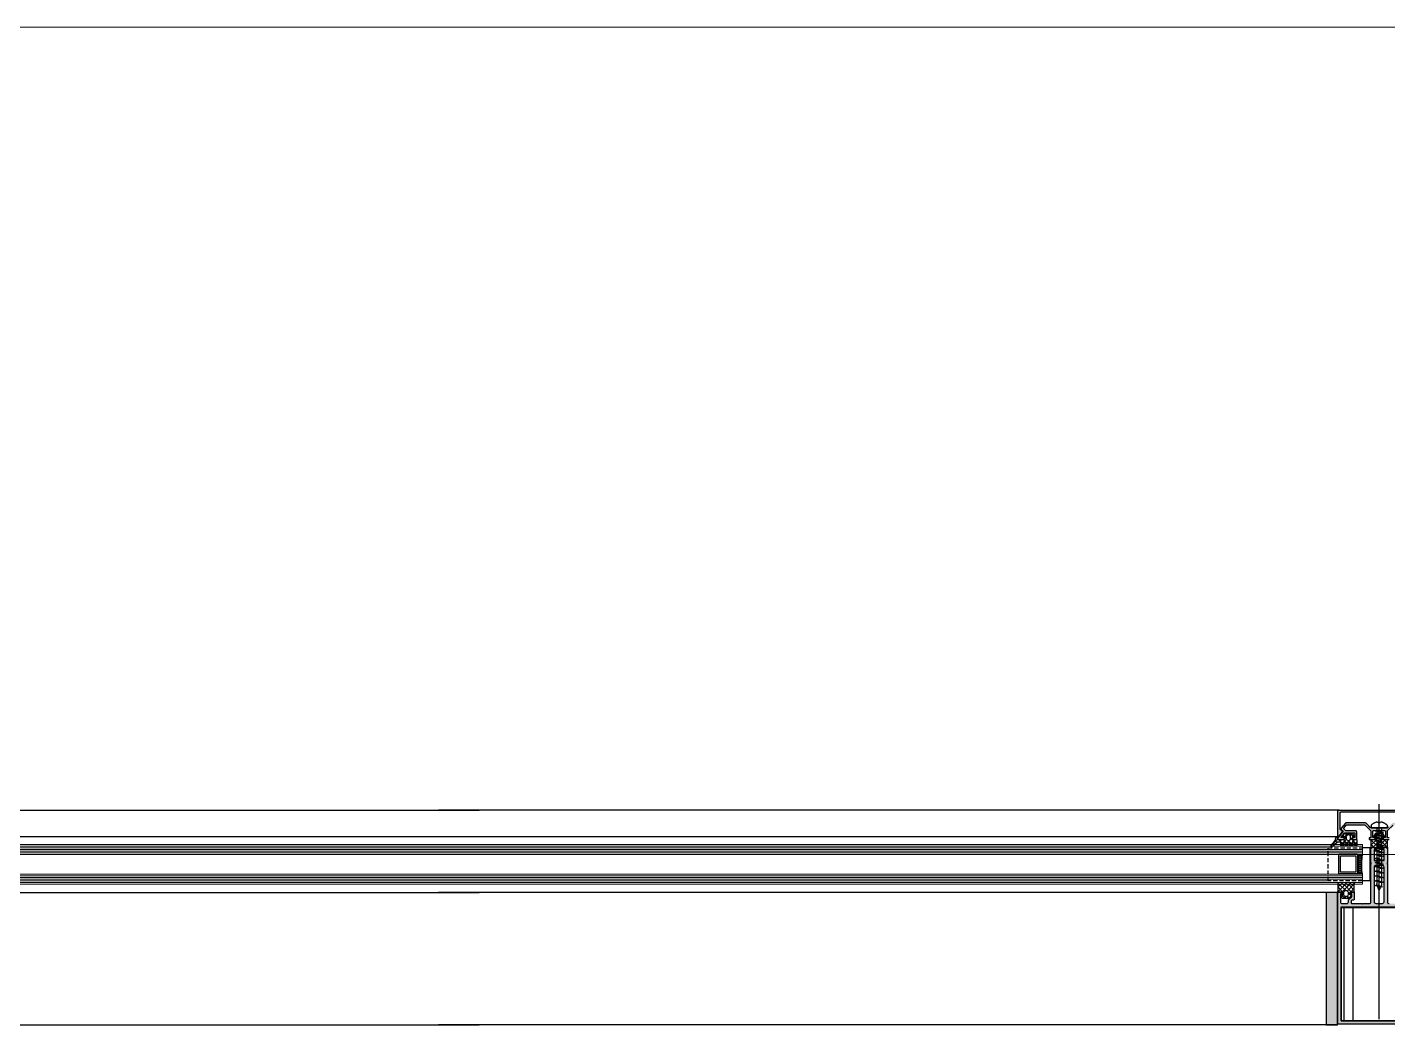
# Model space of a CAD drawing. Header units: millimetres. Extents: x 809 to 8159, y 33 to 4533.
# Drawn here: x 3175.4 to 3257.6, y 3467.1 to 3527.3 of the extents above; entities that cross this region are included whole.
import ezdxf

# ---------------------------------------------------------------- set-up
doc = ezdxf.new("R2010")
doc.units = ezdxf.units.MM
doc.linetypes.add('DASHDOT', pattern=[25.4, 12.7, -6.35, 0, -6.35])
doc.linetypes.add('HIDDEN', pattern=[0.375, 0.25, -0.125])
for name, color, linetype in [('1', 3, 'Continuous'), ('11', 11, 'Continuous'), ('3', 11, 'Continuous'), ('5', 11, 'Continuous'), ('EKSEN', 11, 'Continuous'), ('FITILLER', 240, 'Continuous'), ('GORUNUS-TARAMA', 11, 'Continuous')]:
    doc.layers.add(name, color=color, linetype=linetype)
doc.layers.add('cam', color=5, linetype='Continuous', lineweight=0)
doc.layers.add('TEFRİŞ', color=130, linetype='Continuous', lineweight=0)

# ---------------------------------------------------------------- blocks, each defined once
blk = doc.blocks.new('ajsdfxcvzx')
h = blk.add_hatch(color=256)
edge = h.paths.add_edge_path()
edge.add_arc((35215.346, -5111.428), 0.05, 0, 90)
edge.add_line((35215.346, -5111.378), (35210.706, -5111.378))
edge.add_arc((35210.706, -5111.428), 0.05, 90, 180)
edge.add_line((35210.656, -5111.428), (35210.656, -5112.382))
edge.add_line((35210.656, -5112.382), (35210.788, -5112.493))
edge.add_arc((35210.756, -5112.531), 0.05, -40, 50, ccw=False)
edge.add_line((35210.795, -5112.563), (35210.561, -5112.841))
edge.add_arc((35210.546, -5112.828), 0.02, 180, 320, ccw=False)
edge.add_line((35210.526, -5112.828), (35210.526, -5111.298))
edge.add_arc((35210.576, -5111.298), 0.05, 90, 180, ccw=False)
edge.add_line((35210.576, -5111.248), (35215.476, -5111.248))
edge.add_arc((35215.476, -5111.298), 0.05, 0, 90, ccw=False)
edge.add_line((35215.526, -5111.298), (35215.526, -5112.828))
edge.add_arc((35215.506, -5112.828), 0.02, 220, 360, ccw=False)
edge.add_line((35215.491, -5112.841), (35215.258, -5112.563))
edge.add_arc((35215.296, -5112.531), 0.05, 130, 220, ccw=False)
edge.add_line((35215.264, -5112.493), (35215.396, -5112.382))
edge.add_line((35215.396, -5112.382), (35215.396, -5111.428))
h = blk.add_hatch(color=256)
edge = h.paths.add_edge_path()
edge.add_line((35214.504, -5112.622), (35215.104, -5112.622))
edge.add_line((35215.104, -5112.622), (35215.339, -5112.902))
edge.add_line((35215.339, -5112.902), (35215.134, -5112.902))
edge.add_line((35215.134, -5112.902), (35215.134, -5112.972))
edge.add_arc((35215.184, -5112.972), 0.05, 180, 270)
edge.add_line((35215.184, -5113.022), (35215.521, -5113.022))
edge.add_line((35215.521, -5113.022), (35215.521, -5112.916))
edge.add_line((35215.521, -5112.916), (35215.222, -5112.56))
edge.add_arc((35215.261, -5112.528), 0.05, 130, 220, ccw=False)
edge.add_line((35215.229, -5112.49), (35215.318, -5112.415))
edge.add_arc((35215.286, -5112.377), 0.05, 310, 400)
edge.add_line((35215.324, -5112.344), (35215.068, -5112.04))
edge.add_arc((35215.03, -5112.072), 0.05, 40, 90)
edge.add_line((35215.03, -5112.022), (35213.851, -5112.022))
edge.add_arc((35213.851, -5112.072), 0.05, 90, 135)
edge.add_line((35213.815, -5112.036), (35213.638, -5112.214))
edge.add_line((35213.638, -5112.214), (35213.638, -5112.256))
edge.add_line((35213.638, -5112.256), (35213.596, -5112.256))
edge.add_line((35213.596, -5112.256), (35213.541, -5112.311))
edge.add_arc((35213.505, -5112.276), 0.05, 270, 315, ccw=False)
edge.add_line((35213.505, -5112.326), (35212.547, -5112.326))
edge.add_arc((35212.547, -5112.276), 0.05, 225, 270, ccw=False)
edge.add_line((35212.511, -5112.311), (35212.456, -5112.256))
edge.add_line((35212.456, -5112.256), (35212.414, -5112.256))
edge.add_line((35212.414, -5112.256), (35212.414, -5112.214))
edge.add_line((35212.414, -5112.214), (35212.237, -5112.036))
edge.add_arc((35212.202, -5112.072), 0.05, 45, 90)
edge.add_line((35212.202, -5112.022), (35211.022, -5112.022))
edge.add_arc((35211.022, -5112.072), 0.05, 90, 140)
edge.add_line((35210.984, -5112.04), (35210.728, -5112.344))
edge.add_arc((35210.766, -5112.377), 0.05, 140, 230)
edge.add_line((35210.734, -5112.415), (35210.824, -5112.49))
edge.add_arc((35210.791, -5112.528), 0.05, -40, 50, ccw=False)
edge.add_line((35210.83, -5112.56), (35210.531, -5112.916))
edge.add_line((35210.531, -5112.916), (35210.531, -5113.022))
edge.add_line((35210.531, -5113.022), (35210.868, -5113.022))
edge.add_arc((35210.868, -5112.972), 0.05, 270, 360)
edge.add_line((35210.918, -5112.972), (35210.918, -5112.902))
edge.add_line((35210.918, -5112.902), (35210.714, -5112.902))
edge.add_line((35210.714, -5112.902), (35210.949, -5112.622))
edge.add_line((35210.949, -5112.622), (35211.548, -5112.622))
edge.add_line((35211.548, -5112.622), (35211.548, -5112.902))
edge.add_line((35211.548, -5112.902), (35211.418, -5112.902))
edge.add_line((35211.418, -5112.902), (35211.418, -5112.972))
edge.add_arc((35211.468, -5112.972), 0.05, 180, 270)
edge.add_line((35211.468, -5113.022), (35211.668, -5113.022))
edge.add_line((35211.668, -5113.022), (35211.668, -5112.552))
edge.add_arc((35211.618, -5112.552), 0.05, 0, 90)
edge.add_line((35211.618, -5112.502), (35211.043, -5112.502))
edge.add_arc((35211.043, -5112.452), 0.05, 230, 270, ccw=False)
edge.add_line((35211.01, -5112.49), (35210.903, -5112.4))
edge.add_arc((35210.935, -5112.362), 0.05, 140, 230, ccw=False)
edge.add_line((35210.897, -5112.33), (35211.04, -5112.16))
edge.add_arc((35211.078, -5112.192), 0.05, 90, 140, ccw=False)
edge.add_line((35211.078, -5112.142), (35212.152, -5112.142))
edge.add_arc((35212.152, -5112.192), 0.05, 45, 90, ccw=False)
edge.add_line((35212.187, -5112.156), (35212.511, -5112.481))
edge.add_arc((35212.476, -5112.516), 0.05, 0, 45, ccw=False)
edge.add_line((35212.526, -5112.516), (35212.526, -5112.922))
edge.add_line((35212.526, -5112.922), (35212.426, -5112.922))
edge.add_line((35212.426, -5112.922), (35212.426, -5113.022))
edge.add_line((35212.426, -5113.022), (35212.726, -5113.022))
edge.add_arc((35212.726, -5112.972), 0.05, 270, 360)
edge.add_line((35212.776, -5112.972), (35212.776, -5112.902))
edge.add_line((35212.776, -5112.902), (35212.646, -5112.902))
edge.add_line((35212.646, -5112.902), (35212.646, -5112.526))
edge.add_arc((35212.696, -5112.526), 0.05, 90, 180, ccw=False)
edge.add_line((35212.696, -5112.476), (35213.356, -5112.476))
edge.add_arc((35213.356, -5112.526), 0.05, 0, 90, ccw=False)
edge.add_line((35213.406, -5112.526), (35213.406, -5112.902))
edge.add_line((35213.406, -5112.902), (35213.276, -5112.902))
edge.add_line((35213.276, -5112.902), (35213.276, -5112.972))
edge.add_arc((35213.326, -5112.972), 0.05, 180, 270)
edge.add_line((35213.326, -5113.022), (35213.626, -5113.022))
edge.add_line((35213.626, -5113.022), (35213.626, -5112.922))
edge.add_line((35213.626, -5112.922), (35213.526, -5112.922))
edge.add_line((35213.526, -5112.922), (35213.526, -5112.516))
edge.add_arc((35213.576, -5112.516), 0.05, 135, 180, ccw=False)
edge.add_line((35213.541, -5112.481), (35213.865, -5112.156))
edge.add_arc((35213.9, -5112.192), 0.05, 90, 135, ccw=False)
edge.add_line((35213.9, -5112.142), (35214.974, -5112.142))
edge.add_arc((35214.974, -5112.192), 0.05, 40, 90, ccw=False)
edge.add_line((35215.013, -5112.16), (35215.155, -5112.33))
edge.add_arc((35215.117, -5112.362), 0.05, -50, 40, ccw=False)
edge.add_line((35215.149, -5112.4), (35215.042, -5112.49))
edge.add_arc((35215.01, -5112.452), 0.05, 270, 310, ccw=False)
edge.add_line((35215.01, -5112.502), (35214.434, -5112.502))
edge.add_arc((35214.434, -5112.552), 0.05, 90, 180)
edge.add_line((35214.384, -5112.552), (35214.384, -5113.022))
edge.add_line((35214.384, -5113.022), (35214.584, -5113.022))
edge.add_arc((35214.584, -5112.972), 0.05, 270, 360)
edge.add_line((35214.634, -5112.972), (35214.634, -5112.902))
edge.add_line((35214.634, -5112.902), (35214.504, -5112.902))
edge.add_line((35214.504, -5112.902), (35214.504, -5112.622))
h = blk.add_hatch(color=256)
edge = h.paths.add_edge_path()
edge.add_line((35210.776, -5116.242), (35210.776, -5116.312))
edge.add_line((35210.776, -5116.312), (35210.686, -5116.312))
edge.add_line((35210.686, -5116.312), (35210.686, -5116.792))
edge.add_arc((35210.786, -5116.792), 0.1, -180, -90)
edge.add_line((35210.786, -5116.892), (35211.066, -5116.892))
edge.add_arc((35211.066, -5116.792), 0.1, -90, 0)
edge.add_line((35211.166, -5116.792), (35211.166, -5116.712))
edge.add_arc((35211.216, -5116.712), 0.05, 135, 180, ccw=False)
edge.add_line((35211.181, -5116.677), (35211.351, -5116.506))
edge.add_arc((35211.316, -5116.471), 0.05, -45, 0)
edge.add_line((35211.366, -5116.471), (35211.366, -5116.312))
edge.add_line((35211.366, -5116.312), (35211.276, -5116.312))
edge.add_line((35211.276, -5116.312), (35211.276, -5116.242))
edge.add_arc((35211.326, -5116.242), 0.05, -270, -180, ccw=False)
edge.add_line((35211.326, -5116.192), (35211.526, -5116.192))
edge.add_line((35211.526, -5116.192), (35211.526, -5116.632))
edge.add_arc((35211.476, -5116.632), 0.05, -90, 0, ccw=False)
edge.add_line((35211.476, -5116.682), (35211.409, -5116.682))
edge.add_arc((35211.409, -5116.732), 0.05, 90, 135)
edge.add_line((35211.374, -5116.696), (35211.341, -5116.729))
edge.add_arc((35211.376, -5116.765), 0.05, 135, 180)
edge.add_line((35211.326, -5116.765), (35211.326, -5116.842))
edge.add_arc((35211.376, -5116.842), 0.05, -180, -90)
edge.add_line((35211.376, -5116.892), (35211.626, -5116.892))
edge.add_line((35211.626, -5116.892), (35211.996, -5116.892))
edge.add_line((35211.996, -5116.892), (35212.026, -5116.922))
edge.add_line((35212.026, -5116.922), (35212.056, -5116.892))
edge.add_line((35212.056, -5116.892), (35212.426, -5116.892))
edge.add_arc((35212.434, -5116.8), 0.0919, -95.07053, 0.95505)
edge.add_line((35212.526, -5116.799), (35212.526, -5114.522))
edge.add_arc((35212.526, -5114.502), 0.02, -90, 90)
edge.add_line((35212.526, -5114.482), (35212.526, -5114.462))
edge.add_arc((35212.526, -5114.442), 0.02, -90, 90)
edge.add_line((35212.526, -5114.422), (35212.526, -5113.492))
edge.add_line((35212.526, -5113.492), (35212.666, -5113.492))
edge.add_arc((35212.666, -5113.552), 0.06, 0, 90, ccw=False)
edge.add_line((35212.726, -5113.552), (35212.796, -5113.552))
edge.add_arc((35212.796, -5113.582), 0.03, 0, 90, ccw=False)
edge.add_line((35212.826, -5113.582), (35212.826, -5113.622))
edge.add_arc((35212.796, -5113.622), 0.03, -90, 0, ccw=False)
edge.add_line((35212.796, -5113.652), (35212.726, -5113.652))
edge.add_line((35212.726, -5113.652), (35212.726, -5114.292))
edge.add_line((35212.726, -5114.292), (35212.976, -5114.292))
edge.add_line((35212.976, -5114.292), (35213.026, -5114.342))
edge.add_line((35213.026, -5114.342), (35213.076, -5114.292))
edge.add_line((35213.076, -5114.292), (35213.326, -5114.292))
edge.add_line((35213.326, -5114.292), (35213.326, -5113.652))
edge.add_line((35213.326, -5113.652), (35213.256, -5113.652))
edge.add_arc((35213.256, -5113.622), 0.03, -180, -90, ccw=False)
edge.add_line((35213.226, -5113.622), (35213.226, -5113.582))
edge.add_arc((35213.256, -5113.582), 0.03, -270, -180, ccw=False)
edge.add_line((35213.256, -5113.552), (35213.326, -5113.552))
edge.add_arc((35213.386, -5113.552), 0.06, 90, 180, ccw=False)
edge.add_line((35213.386, -5113.492), (35213.526, -5113.492))
edge.add_line((35213.526, -5113.492), (35213.526, -5114.422))
edge.add_arc((35213.526, -5114.442), 0.02, 90, 270)
edge.add_line((35213.526, -5114.462), (35213.526, -5114.482))
edge.add_arc((35213.526, -5114.502), 0.02, 90, 270)
edge.add_line((35213.526, -5114.522), (35213.526, -5116.799))
edge.add_arc((35213.618, -5116.8), 0.0919, 179.04495, 275.07053)
edge.add_line((35213.626, -5116.892), (35213.996, -5116.892))
edge.add_line((35213.996, -5116.892), (35214.026, -5116.922))
edge.add_line((35214.026, -5116.922), (35214.056, -5116.892))
edge.add_line((35214.056, -5116.892), (35214.426, -5116.892))
edge.add_line((35214.426, -5116.892), (35214.676, -5116.892))
edge.add_arc((35214.676, -5116.842), 0.05, -90, 0)
edge.add_line((35214.726, -5116.842), (35214.726, -5116.765))
edge.add_arc((35214.676, -5116.765), 0.05, 0, 45)
edge.add_line((35214.711, -5116.729), (35214.679, -5116.696))
edge.add_arc((35214.643, -5116.732), 0.05, 45, 90)
edge.add_line((35214.643, -5116.682), (35214.576, -5116.682))
edge.add_arc((35214.576, -5116.632), 0.05, -180, -90, ccw=False)
edge.add_line((35214.526, -5116.632), (35214.526, -5116.192))
edge.add_line((35214.526, -5116.192), (35214.726, -5116.192))
edge.add_arc((35214.726, -5116.242), 0.05, 0, 90, ccw=False)
edge.add_line((35214.776, -5116.242), (35214.776, -5116.312))
edge.add_line((35214.776, -5116.312), (35214.686, -5116.312))
edge.add_line((35214.686, -5116.312), (35214.686, -5116.471))
edge.add_arc((35214.736, -5116.471), 0.05, 180, 225)
edge.add_line((35214.701, -5116.506), (35214.871, -5116.677))
edge.add_arc((35214.836, -5116.712), 0.05, 0, 45, ccw=False)
edge.add_line((35214.886, -5116.712), (35214.886, -5116.792))
edge.add_arc((35214.986, -5116.792), 0.1, -180, -90)
edge.add_line((35214.986, -5116.892), (35215.266, -5116.892))
edge.add_arc((35215.266, -5116.792), 0.1, -90, 0)
edge.add_line((35215.366, -5116.792), (35215.366, -5116.312))
edge.add_line((35215.366, -5116.312), (35215.276, -5116.312))
edge.add_line((35215.276, -5116.312), (35215.276, -5116.242))
edge.add_arc((35215.326, -5116.242), 0.05, -270, -180, ccw=False)
edge.add_line((35215.326, -5116.192), (35215.526, -5116.192))
edge.add_line((35215.526, -5116.192), (35215.526, -5124.185))
edge.add_line((35215.526, -5124.185), (35210.526, -5124.185))
edge.add_line((35210.526, -5124.185), (35210.526, -5116.192))
edge.add_line((35210.526, -5116.192), (35210.726, -5116.192))
edge.add_arc((35210.726, -5116.242), 0.05, 0, 90, ccw=False)
h.paths.add_polyline_path([(35215.324, -5117.085), (35215.324, -5123.985), (35210.724, -5123.985), (35210.724, -5117.085), (35213.024, -5117.085)], flags=16)
edge = h.paths.add_edge_path(flags=16)
edge.add_arc((35212.824, -5114.685), 0.1, 90, 180)
edge.add_line((35212.724, -5114.685), (35212.724, -5116.785))
edge.add_arc((35212.824, -5116.785), 0.1, -180, -90)
edge.add_line((35212.824, -5116.885), (35213.224, -5116.885))
edge.add_arc((35213.224, -5116.785), 0.1, -90, 0)
edge.add_line((35213.324, -5116.785), (35213.324, -5114.685))
edge.add_arc((35213.224, -5114.685), 0.1, 0, 90)
edge.add_line((35213.224, -5114.585), (35212.824, -5114.585))
h = blk.add_hatch()
h.set_pattern_fill('NET', color=256, angle=-90, style=0)
h.set_pattern_definition([(270, (35219.48396, -5172.36346), (-0.125, 2e-17), []), (180, (35219.48396, -5172.36346), (1e-17, 0.125), [])])
h.paths.add_polyline_path([(35211.732, -5113.942), (35211.732, -5115.104), (35212.03, -5115.104), (35211.99, -5114.906), (35211.97, -5114.667), (35211.97, -5114.409), (35212, -5114.081), (35212.02, -5113.942)])
at = {"layer": 'FITILLER'}
h = blk.add_hatch(dxfattribs=at)
h.set_pattern_fill('NET', color=256, scale=1.5, angle=-45, style=0)
h.set_pattern_definition([(315, (35227.5142, -5098.60583), (0.1325825, 0.1325825), []), (45, (35227.5142, -5098.60583), (-0.1325825, 0.1325825), [])])
edge = h.paths.add_edge_path(flags=16)
edge.add_arc((35211.143, -5112.85), 0.1, 90, 180)
edge.add_line((35211.043, -5112.85), (35211.043, -5112.975))
edge.add_arc((35211.143, -5112.975), 0.1, 180, 270)
edge.add_line((35211.143, -5113.075), (35211.193, -5113.075))
edge.add_arc((35211.193, -5112.975), 0.1, 270, 360)
edge.add_line((35211.293, -5112.975), (35211.293, -5112.85))
edge.add_arc((35211.193, -5112.85), 0.1, 0, 90)
edge.add_line((35211.193, -5112.75), (35211.143, -5112.75))
edge = h.paths.add_edge_path()
edge.add_arc((35210.185, -5113.007), 0.2, 319.76686, 350)
edge.add_line((35210.382, -5113.041), (35210.406, -5112.907))
edge.add_arc((35210.455, -5112.915), 0.05, 105, 170, ccw=False)
edge.add_line((35210.442, -5112.867), (35210.511, -5112.848))
edge.add_line((35210.511, -5112.848), (35210.511, -5113.025))
edge.add_line((35210.511, -5113.025), (35210.893, -5113.025))
edge.add_arc((35210.893, -5112.975), 0.05, 270, 360)
edge.add_line((35210.943, -5112.975), (35210.943, -5112.855))
edge.add_line((35210.943, -5112.855), (35210.843, -5112.855))
edge.add_line((35210.843, -5112.855), (35210.843, -5112.805))
edge.add_line((35210.843, -5112.805), (35210.918, -5112.675))
edge.add_arc((35210.962, -5112.7), 0.05, 90, 150, ccw=False)
edge.add_line((35210.962, -5112.65), (35211.375, -5112.65))
edge.add_arc((35211.375, -5112.7), 0.05, 30, 90, ccw=False)
edge.add_line((35211.418, -5112.675), (35211.493, -5112.805))
edge.add_line((35211.493, -5112.805), (35211.493, -5112.855))
edge.add_line((35211.493, -5112.855), (35211.393, -5112.855))
edge.add_line((35211.393, -5112.855), (35211.393, -5112.975))
edge.add_arc((35211.443, -5112.975), 0.05, 180, 270)
edge.add_line((35211.443, -5113.025), (35211.668, -5113.025))
edge.add_line((35211.668, -5113.025), (35211.668, -5113.375))
edge.add_line((35211.668, -5113.375), (35211.518, -5113.375))
edge.add_line((35211.518, -5113.375), (35211.518, -5113.225))
edge.add_arc((35211.468, -5113.225), 0.05, 360, 450)
edge.add_line((35211.468, -5113.175), (35211.448, -5113.175))
edge.add_arc((35211.448, -5113.225), 0.05, 90, 180)
edge.add_line((35211.398, -5113.225), (35211.398, -5113.375))
edge.add_line((35211.398, -5113.375), (35211.248, -5113.375))
edge.add_line((35211.248, -5113.375), (35211.248, -5113.225))
edge.add_arc((35211.198, -5113.225), 0.05, 0, 90)
edge.add_line((35211.198, -5113.175), (35211.178, -5113.175))
edge.add_arc((35211.178, -5113.225), 0.05, 90, 180)
edge.add_line((35211.128, -5113.225), (35211.128, -5113.375))
edge.add_line((35211.128, -5113.375), (35210.978, -5113.375))
edge.add_line((35210.978, -5113.375), (35210.978, -5113.225))
edge.add_arc((35210.928, -5113.225), 0.05, 0, 90)
edge.add_line((35210.928, -5113.175), (35210.908, -5113.175))
edge.add_arc((35210.908, -5113.225), 0.05, 90, 180)
edge.add_line((35210.858, -5113.225), (35210.858, -5113.375))
edge.add_line((35210.858, -5113.375), (35210.708, -5113.375))
edge.add_line((35210.708, -5113.375), (35210.708, -5113.225))
edge.add_arc((35210.658, -5113.225), 0.05, 0, 90)
edge.add_line((35210.658, -5113.175), (35210.55, -5113.175))
edge.add_arc((35210.55, -5113.225), 0.05, 90, 130)
edge.add_line((35210.518, -5113.187), (35210.199, -5113.454))
edge.add_arc((35210.161, -5113.422), 0.05, 139.76686, 319.76686, ccw=False)
edge.add_line((35210.123, -5113.389), (35210.338, -5113.136))
h = blk.add_hatch(dxfattribs=at)
h.set_pattern_fill('NET', color=256, scale=1.5, angle=-45, style=0)
h.set_pattern_definition([(315, (35291.0582, -5094.71168), (0.1325825, 0.1325825), []), (45, (35291.0582, -5094.71168), (-0.1325825, 0.1325825), [])])
edge = h.paths.add_edge_path(flags=16)
edge.add_arc((35213.002, -5113.016), 0.1, 180, 270, ccw=False)
edge.add_line((35212.902, -5113.016), (35212.902, -5112.858))
edge.add_arc((35213.002, -5112.858), 0.1, 90, 180, ccw=False)
edge.add_line((35213.002, -5112.758), (35213.052, -5112.758))
edge.add_arc((35213.052, -5112.858), 0.1, 0, 90, ccw=False)
edge.add_line((35213.152, -5112.858), (35213.152, -5113.016))
edge.add_arc((35213.052, -5113.016), 0.1, 270, 360, ccw=False)
edge.add_line((35213.052, -5113.116), (35213.002, -5113.116))
edge = h.paths.add_edge_path()
edge.add_line((35212.527, -5113.033), (35212.527, -5113.55))
edge.add_arc((35212.537, -5113.55), 0.01, 180, 315)
edge.add_line((35212.544, -5113.557), (35212.655, -5113.446))
edge.add_arc((35212.661, -5113.452), 0.00893, 45, 135, ccw=False)
edge.add_line((35212.668, -5113.446), (35212.777, -5113.555))
edge.add_arc((35212.783, -5113.549), 0.00893, 225, 315)
edge.add_line((35212.79, -5113.555), (35212.899, -5113.446))
edge.add_arc((35212.905, -5113.452), 0.00893, 45, 135, ccw=False)
edge.add_line((35212.911, -5113.446), (35213.021, -5113.555))
edge.add_arc((35213.027, -5113.549), 0.00893, 225, 315)
edge.add_line((35213.033, -5113.555), (35213.143, -5113.446))
edge.add_arc((35213.149, -5113.452), 0.00893, 45, 135, ccw=False)
edge.add_line((35213.155, -5113.446), (35213.265, -5113.555))
edge.add_arc((35213.271, -5113.549), 0.00893, 225, 315)
edge.add_line((35213.277, -5113.555), (35213.387, -5113.446))
edge.add_arc((35213.393, -5113.452), 0.00893, 45, 135, ccw=False)
edge.add_line((35213.399, -5113.446), (35213.51, -5113.557))
edge.add_arc((35213.517, -5113.55), 0.01, 225, 360)
edge.add_line((35213.527, -5113.55), (35213.527, -5113.033))
edge.add_line((35213.527, -5113.033), (35213.302, -5113.033))
edge.add_arc((35213.302, -5112.983), 0.05, 180, 270, ccw=False)
edge.add_line((35213.252, -5112.983), (35213.252, -5112.863))
edge.add_line((35213.252, -5112.863), (35213.352, -5112.863))
edge.add_line((35213.352, -5112.863), (35213.352, -5112.813))
edge.add_line((35213.352, -5112.813), (35213.277, -5112.683))
edge.add_arc((35213.234, -5112.708), 0.05, 30, 90)
edge.add_line((35213.234, -5112.658), (35212.82, -5112.658))
edge.add_arc((35212.82, -5112.708), 0.05, 90, 150)
edge.add_line((35212.777, -5112.683), (35212.702, -5112.813))
edge.add_line((35212.702, -5112.813), (35212.702, -5112.863))
edge.add_line((35212.702, -5112.863), (35212.802, -5112.863))
edge.add_line((35212.802, -5112.863), (35212.802, -5112.983))
edge.add_arc((35212.752, -5112.983), 0.05, 270, 360, ccw=False)
edge.add_line((35212.752, -5113.033), (35212.527, -5113.033))
h = blk.add_hatch(dxfattribs=at)
h.set_pattern_fill('NET', color=256, scale=1.5, angle=-45, style=0)
h.set_pattern_definition([(315, (35223.27268, -5102.58182), (0.1325825, 0.1325825), []), (45, (35223.27268, -5102.58182), (-0.1325825, 0.1325825), [])])
edge = h.paths.add_edge_path(flags=16)
edge.add_arc((35211.051, -5116.213), 0.1, 0, 90, ccw=False)
edge.add_line((35211.151, -5116.213), (35211.151, -5116.372))
edge.add_arc((35211.051, -5116.372), 0.1, 270, 360, ccw=False)
edge.add_line((35211.051, -5116.472), (35211.001, -5116.472))
edge.add_arc((35211.001, -5116.372), 0.1, 180, 270, ccw=False)
edge.add_line((35210.901, -5116.372), (35210.901, -5116.213))
edge.add_arc((35211.001, -5116.213), 0.1, 90, 180, ccw=False)
edge.add_line((35211.001, -5116.113), (35211.051, -5116.113))
edge = h.paths.add_edge_path()
edge.add_line((35211.526, -5116.197), (35211.526, -5115.68))
edge.add_arc((35211.516, -5115.68), 0.01, 0, 135)
edge.add_line((35211.509, -5115.673), (35211.398, -5115.784))
edge.add_arc((35211.392, -5115.777), 0.00893, 225, 315, ccw=False)
edge.add_line((35211.386, -5115.784), (35211.276, -5115.674))
edge.add_arc((35211.27, -5115.681), 0.00893, 45, 135)
edge.add_line((35211.264, -5115.674), (35211.154, -5115.784))
edge.add_arc((35211.148, -5115.777), 0.00893, 225, 315, ccw=False)
edge.add_line((35211.142, -5115.784), (35211.032, -5115.674))
edge.add_arc((35211.026, -5115.681), 0.00893, 45, 135)
edge.add_line((35211.02, -5115.674), (35210.91, -5115.784))
edge.add_arc((35210.904, -5115.777), 0.00893, 225, 315, ccw=False)
edge.add_line((35210.898, -5115.784), (35210.789, -5115.674))
edge.add_arc((35210.782, -5115.681), 0.00893, 45, 135)
edge.add_line((35210.776, -5115.674), (35210.667, -5115.784))
edge.add_arc((35210.66, -5115.777), 0.00893, 225, 315, ccw=False)
edge.add_line((35210.654, -5115.784), (35210.543, -5115.673))
edge.add_arc((35210.536, -5115.68), 0.01, 45, 180)
edge.add_line((35210.526, -5115.68), (35210.526, -5116.197))
edge.add_line((35210.526, -5116.197), (35210.751, -5116.197))
edge.add_arc((35210.751, -5116.247), 0.05, 0, 90, ccw=False)
edge.add_line((35210.801, -5116.247), (35210.801, -5116.367))
edge.add_line((35210.801, -5116.367), (35210.701, -5116.367))
edge.add_line((35210.701, -5116.367), (35210.701, -5116.417))
edge.add_line((35210.701, -5116.417), (35210.776, -5116.547))
edge.add_arc((35210.819, -5116.522), 0.05, 210, 270)
edge.add_line((35210.819, -5116.572), (35211.233, -5116.572))
edge.add_arc((35211.233, -5116.522), 0.05, 270, 330)
edge.add_line((35211.276, -5116.547), (35211.351, -5116.417))
edge.add_line((35211.351, -5116.417), (35211.351, -5116.367))
edge.add_line((35211.351, -5116.367), (35211.251, -5116.367))
edge.add_line((35211.251, -5116.367), (35211.251, -5116.247))
edge.add_arc((35211.301, -5116.247), 0.05, 90, 180, ccw=False)
edge.add_line((35211.301, -5116.197), (35211.526, -5116.197))
h = blk.add_hatch(dxfattribs=at)
h.set_pattern_fill('DOTS', color=256, scale=1.2, angle=-135, style=0)
h.set_pattern_definition([(225, (35352.08786, -5022.02654), (0.026516504, -0.079549513), [0, -0.075])])
h.paths.add_polyline_path([(35210.513, -5116.222), (35209.831, -5116.222), (35209.831, -5124.219), (35210.513, -5124.219)])
at = {"linetype": 'HIDDEN'}
for p, q in [((35209.943, -5113.522), (35212.026, -5113.522)), ((35209.943, -5115.522), (35209.943, -5113.522)), ((35212.003, -5115.522), (35209.943, -5115.522))]:
    blk.add_line(p, q, dxfattribs=at)
blk.add_line((35212.022, -5113.522), (35212.026, -5113.522))
at = {"elevation": 0}
for points in [[(35215.396, -5111.428, 0.414214), (35215.346, -5111.378), (35210.706, -5111.378, 0.414214), (35210.656, -5111.428), (35210.656, -5112.382), (35210.788, -5112.493, -0.414214), (35210.795, -5112.563), (35210.561, -5112.841, -0.700208), (35210.526, -5112.828), (35210.526, -5111.298, -0.414214), (35210.576, -5111.248), (35215.476, -5111.248, -0.414214), (35215.526, -5111.298), (35215.526, -5112.828, -0.700208), (35215.491, -5112.841), (35215.258, -5112.563, -0.414214), (35215.264, -5112.493), (35215.396, -5112.382)], [(35212.824, -5114.585, 0.414214), (35212.724, -5114.685), (35212.724, -5116.785, 0.414214), (35212.824, -5116.885), (35213.224, -5116.885, 0.414214), (35213.324, -5116.785), (35213.324, -5114.685, 0.414214), (35213.224, -5114.585)]]:
    blk.add_lwpolyline(points, format="xyb", close=True, dxfattribs=at)
for points in [[(35213.596, -5112.256), (35213.541, -5112.311, -0.198912), (35213.505, -5112.326), (35212.547, -5112.326, -0.198912), (35212.511, -5112.311), (35212.456, -5112.256), (35212.414, -5112.256), (35212.414, -5112.214), (35212.237, -5112.036, 0.198912), (35212.202, -5112.022), (35211.022, -5112.022, 0.221695), (35210.984, -5112.04), (35210.728, -5112.344, 0.414214), (35210.734, -5112.415), (35210.824, -5112.49, -0.414214), (35210.83, -5112.56), (35210.531, -5112.916), (35210.531, -5113.022), (35210.868, -5113.022, 0.414214), (35210.918, -5112.972), (35210.918, -5112.902), (35210.714, -5112.902), (35210.949, -5112.622), (35211.548, -5112.622), (35211.548, -5112.902), (35211.418, -5112.902), (35211.418, -5112.972, 0.414214), (35211.468, -5113.022), (35211.668, -5113.022), (35211.668, -5112.552, 0.414214), (35211.618, -5112.502), (35211.043, -5112.502, -0.176327), (35211.01, -5112.49), (35210.903, -5112.4, -0.414214), (35210.897, -5112.33), (35211.04, -5112.16, -0.221695), (35211.078, -5112.142), (35212.152, -5112.142, -0.198912), (35212.187, -5112.156), (35212.511, -5112.481, -0.198912), (35212.526, -5112.516), (35212.526, -5112.922), (35212.426, -5112.922), (35212.426, -5113.022), (35212.726, -5113.022, 0.414214), (35212.776, -5112.972), (35212.776, -5112.902), (35212.646, -5112.902), (35212.646, -5112.526, -0.414214), (35212.696, -5112.476), (35213.356, -5112.476, -0.414214), (35213.406, -5112.526), (35213.406, -5112.902), (35213.276, -5112.902), (35213.276, -5112.972, 0.414214), (35213.326, -5113.022), (35213.626, -5113.022)], [(35213.626, -5112.922), (35213.526, -5112.922), (35213.526, -5112.516, -0.198912), (35213.541, -5112.481), (35213.865, -5112.156, -0.198912)], [(35215.526, -5124.185), (35210.526, -5124.185), (35210.526, -5116.192), (35210.726, -5116.192, -0.414214), (35210.776, -5116.242), (35210.776, -5116.312), (35210.686, -5116.312), (35210.686, -5116.792, 0.414214), (35210.786, -5116.892), (35211.066, -5116.892, 0.414214), (35211.166, -5116.792), (35211.166, -5116.712, -0.198912), (35211.181, -5116.677), (35211.351, -5116.506, 0.198912), (35211.366, -5116.471), (35211.366, -5116.312), (35211.276, -5116.312), (35211.276, -5116.242, -0.414214), (35211.326, -5116.192), (35211.526, -5116.192), (35211.526, -5116.632, -0.414214), (35211.476, -5116.682), (35211.409, -5116.682, 0.198912), (35211.374, -5116.696), (35211.341, -5116.729, 0.198912), (35211.326, -5116.765), (35211.326, -5116.842, 0.414214), (35211.376, -5116.892), (35211.626, -5116.892), (35211.996, -5116.892), (35212.026, -5116.922), (35212.056, -5116.892), (35212.426, -5116.892, 0.445362), (35212.526, -5116.799), (35212.526, -5114.522, 1), (35212.526, -5114.482), (35212.526, -5114.462, 1), (35212.526, -5114.422), (35212.526, -5113.492), (35212.666, -5113.492, -0.414214), (35212.726, -5113.552), (35212.796, -5113.552, -0.414214), (35212.826, -5113.582), (35212.826, -5113.622, -0.414214), (35212.796, -5113.652), (35212.726, -5113.652), (35212.726, -5114.292), (35212.976, -5114.292), (35213.026, -5114.342), (35213.076, -5114.292), (35213.326, -5114.292), (35213.326, -5113.652), (35213.256, -5113.652, -0.414214), (35213.226, -5113.622), (35213.226, -5113.582, -0.414214), (35213.256, -5113.552), (35213.326, -5113.552, -0.414214), (35213.386, -5113.492), (35213.526, -5113.492), (35213.526, -5114.422, 1), (35213.526, -5114.462), (35213.526, -5114.482, 1), (35213.526, -5114.522), (35213.526, -5116.799, 0.445362), (35213.626, -5116.892)]]:
    blk.add_lwpolyline(points, format="xyb", dxfattribs=at)
for points in [[(35211.726, -5113.918), (35211.726, -5115.104), (35210.581, -5115.104), (35210.581, -5113.918)], [(35211.626, -5114.018), (35211.626, -5115.004), (35210.681, -5115.004), (35210.681, -5114.018)], [(35211.732, -5113.942), (35211.732, -5115.104), (35212.03, -5115.104), (35211.99, -5114.906), (35211.97, -5114.667), (35211.97, -5114.409), (35212, -5114.081), (35212.02, -5113.942)], [(35215.324, -5117.085), (35215.324, -5123.985), (35210.724, -5123.985), (35210.724, -5117.085), (35213.024, -5117.085)]]:
    blk.add_lwpolyline(points, close=True, dxfattribs=at)
at = {"layer": '1', "linetype": 'DASHDOT', "ltscale": 10}
for p, q in [((35212.551, -5112.16), (35212.551, -5112.31)), ((35212.551, -5112.31), (35213.501, -5112.31)), ((35212.784, -5112.507), (35212.884, -5112.47)), ((35213.168, -5112.643), (35212.784, -5112.507)), ((35212.784, -5112.507), (35213.268, -5112.607)), ((35212.784, -5112.707), (35212.884, -5112.67)), ((35212.784, -5112.707), (35213.268, -5112.807)), ((35212.884, -5112.31), (35212.884, -5112.47)), ((35212.884, -5112.468), (35212.884, -5112.47)), ((35212.884, -5112.47), (35213.268, -5112.607)), ((35212.884, -5112.542), (35212.884, -5112.67)), ((35212.884, -5112.67), (35213.268, -5112.807)), ((35213.168, -5112.31), (35213.168, -5112.571)), ((35213.168, -5112.477), (35213.168, -5112.463)), ((35213.168, -5112.477), (35213.168, -5112.463)), ((35213.168, -5112.477), (35213.168, -5112.571)), ((35213.168, -5112.477), (35213.168, -5112.477)), ((35213.168, -5112.477), (35213.168, -5112.477)), ((35213.268, -5112.607), (35213.168, -5112.643)), ((35213.168, -5112.643), (35213.168, -5112.771)), ((35213.501, -5112.16), (35213.501, -5112.31))]:
    blk.add_line(p, q, dxfattribs=at)
for centre, radius, start, end in [((35213.026, -5112.608), 0.653, 98.40723, 136.68802), ((35213.026, -5111.874), 0.13, 222.68487, 317.31513), ((35213.026, -5112.608), 0.653, 43.31198, 81.59277)]:
    blk.add_arc(centre, radius, start, end, dxfattribs=at)
at = {"layer": '11'}
for p, q in [((35213.168, -5112.843), (35212.784, -5112.707)), ((35212.884, -5112.742), (35212.884, -5112.87)), ((35213.268, -5112.807), (35213.168, -5112.843)), ((35213.168, -5112.843), (35213.168, -5112.971)), ((35212.784, -5112.907), (35212.884, -5112.87)), ((35213.168, -5113.043), (35212.784, -5112.907)), ((35212.784, -5112.907), (35213.268, -5113.007)), ((35212.784, -5113.107), (35212.884, -5113.07)), ((35213.168, -5113.243), (35212.784, -5113.107)), ((35212.784, -5113.107), (35213.268, -5113.207)), ((35212.784, -5113.307), (35212.884, -5113.27)), ((35212.784, -5113.307), (35213.168, -5113.443)), ((35213.268, -5113.407), (35212.784, -5113.307)), ((35212.784, -5113.507), (35212.884, -5113.47)), ((35213.168, -5113.643), (35212.784, -5113.507)), ((35213.168, -5113.643), (35212.784, -5113.507)), ((35212.784, -5113.507), (35213.268, -5113.607)), ((35212.784, -5113.707), (35212.884, -5113.67)), ((35212.884, -5112.87), (35213.268, -5113.007)), ((35212.884, -5112.942), (35212.884, -5113.07)), ((35212.884, -5113.07), (35213.268, -5113.207)), ((35212.884, -5113.142), (35212.884, -5113.27)), ((35212.884, -5113.27), (35213.268, -5113.407)), ((35212.884, -5113.342), (35212.884, -5113.47)), ((35212.884, -5113.47), (35213.268, -5113.607)), ((35212.884, -5113.542), (35212.884, -5113.67)), ((35212.884, -5113.67), (35213.268, -5113.807)), ((35213.268, -5113.007), (35213.168, -5113.043)), ((35213.168, -5113.043), (35213.168, -5113.171)), ((35213.268, -5113.207), (35213.168, -5113.243)), ((35213.168, -5113.243), (35213.168, -5113.371)), ((35213.168, -5113.443), (35213.268, -5113.407)), ((35213.168, -5113.443), (35213.168, -5113.571)), ((35213.268, -5113.607), (35213.168, -5113.643)), ((35213.168, -5113.643), (35213.168, -5113.771)), ((35213.168, -5113.843), (35212.784, -5113.707)), ((35212.784, -5113.707), (35213.268, -5113.807)), ((35212.784, -5113.936), (35212.884, -5113.9)), ((35212.784, -5113.936), (35213.268, -5114.036)), ((35213.168, -5114.073), (35212.784, -5113.936)), ((35212.784, -5114.176), (35212.884, -5114.139)), ((35213.168, -5114.312), (35212.784, -5114.176)), ((35213.168, -5114.312), (35212.784, -5114.176)), ((35212.784, -5114.176), (35213.268, -5114.276)), ((35212.784, -5114.416), (35212.884, -5114.379)), ((35212.784, -5114.416), (35213.268, -5114.516)), ((35213.168, -5114.552), (35212.784, -5114.416)), ((35213.168, -5114.552), (35212.784, -5114.416)), ((35212.884, -5113.742), (35212.884, -5113.9)), ((35212.884, -5113.9), (35213.268, -5114.036)), ((35212.884, -5113.972), (35212.884, -5114.139)), ((35212.884, -5114.139), (35213.268, -5114.276)), ((35212.884, -5114.211), (35212.884, -5114.379)), ((35212.884, -5114.379), (35213.268, -5114.516)), ((35212.884, -5114.451), (35212.884, -5114.619)), ((35213.268, -5113.807), (35213.168, -5113.843)), ((35213.168, -5113.843), (35213.168, -5114.001)), ((35213.268, -5114.036), (35213.168, -5114.073)), ((35213.168, -5114.073), (35213.168, -5114.24)), ((35213.268, -5114.276), (35213.168, -5114.312)), ((35213.168, -5114.312), (35213.168, -5114.48)), ((35212.784, -5114.655), (35212.884, -5114.619)), ((35213.168, -5114.792), (35212.784, -5114.655)), ((35213.168, -5114.792), (35212.784, -5114.655)), ((35212.784, -5114.655), (35213.268, -5114.755)), ((35212.784, -5114.941), (35212.884, -5114.904)), ((35212.784, -5114.941), (35213.268, -5115.041)), ((35213.168, -5115.077), (35212.784, -5114.941)), ((35213.168, -5115.077), (35212.784, -5114.941)), ((35212.784, -5115.226), (35212.884, -5115.19)), ((35212.784, -5115.226), (35213.268, -5115.326)), ((35213.168, -5115.362), (35212.784, -5115.226)), ((35213.168, -5115.362), (35212.784, -5115.226)), ((35212.884, -5114.619), (35213.268, -5114.755)), ((35212.884, -5114.691), (35212.884, -5114.904)), ((35212.884, -5114.904), (35213.268, -5115.041)), ((35212.884, -5114.976), (35212.884, -5115.19)), ((35212.884, -5115.19), (35213.268, -5115.326)), ((35212.884, -5115.262), (35212.884, -5115.475)), ((35213.268, -5114.516), (35213.168, -5114.552)), ((35213.168, -5114.552), (35213.168, -5114.72)), ((35213.268, -5114.755), (35213.168, -5114.792)), ((35213.168, -5114.792), (35213.168, -5115.005)), ((35213.268, -5115.041), (35213.168, -5115.077)), ((35213.168, -5115.077), (35213.168, -5115.291)), ((35213.268, -5115.326), (35213.168, -5115.362)), ((35212.784, -5115.511), (35212.884, -5115.475)), ((35212.784, -5115.511), (35213.268, -5115.611)), ((35213.168, -5115.648), (35212.784, -5115.511)), ((35213.168, -5115.648), (35212.784, -5115.511)), ((35212.808, -5115.806), (35212.908, -5115.769)), ((35212.808, -5115.806), (35213.214, -5115.878)), ((35213.114, -5115.914), (35212.808, -5115.806)), ((35212.884, -5115.475), (35213.268, -5115.611)), ((35212.884, -5115.547), (35212.884, -5115.696)), ((35212.908, -5115.769), (35212.885, -5115.702)), ((35212.908, -5115.769), (35213.214, -5115.878)), ((35213.026, -5116.11), (35212.936, -5115.851)), ((35213.026, -5116.11), (35213.116, -5115.914)), ((35213.214, -5115.878), (35213.114, -5115.914)), ((35213.144, -5115.853), (35213.167, -5115.804)), ((35213.168, -5115.362), (35213.168, -5115.576)), ((35213.268, -5115.611), (35213.168, -5115.648)), ((35213.168, -5115.648), (35213.168, -5115.796))]:
    blk.add_line(p, q, dxfattribs=at)
for centre, start, end in [((35212.904, -5115.696), 180, 199.11162), ((35213.148, -5115.796), 335.32512, 0)]:
    blk.add_arc(centre, 0.02, start, end, dxfattribs=at)
at = {"layer": '3'}
for p, q in [((35212.483, -5113.522), (35212.026, -5113.522)), ((35212.483, -5115.522), (35212.483, -5113.522)), ((35212.483, -5115.522), (35212.026, -5115.522))]:
    blk.add_line(p, q, dxfattribs=at)
at = {"layer": '5'}
for p, q in [((35052.142, -5111.248), (35158.651, -5111.248)), ((35210.614, -5111.248), (35156.196, -5111.248)), ((35052.142, -5112.841), (35210.531, -5112.841)), ((35052.142, -5116.222), (35158.651, -5116.222)), ((35210.526, -5116.222), (35156.196, -5116.222)), ((35052.142, -5124.222), (35158.651, -5124.222)), ((35210.526, -5124.222), (35156.196, -5124.222))]:
    blk.add_line(p, q, dxfattribs=at)
at = {"layer": 'cam'}
for p, q in [((35158.651, -5113.322), (35050.642, -5113.322)), ((35158.651, -5113.422), (35050.642, -5113.422)), ((35158.651, -5113.622), (35050.642, -5113.622)), ((35158.651, -5113.522), (35052.787, -5113.522)), ((35156.196, -5113.322), (35212.026, -5113.322)), ((35156.196, -5113.422), (35212.026, -5113.422)), ((35156.196, -5113.522), (35209.901, -5113.522)), ((35156.196, -5113.622), (35212.026, -5113.622)), ((35212.026, -5113.322), (35212.026, -5113.922)), ((35158.651, -5113.722), (35050.642, -5113.722)), ((35158.651, -5113.822), (35050.642, -5113.822)), ((35158.651, -5113.922), (35050.642, -5113.922)), ((35156.196, -5113.722), (35212.026, -5113.722)), ((35156.196, -5113.822), (35212.026, -5113.822)), ((35156.196, -5113.922), (35212.026, -5113.922)), ((35158.651, -5115.122), (35050.642, -5115.122)), ((35158.651, -5115.222), (35050.642, -5115.222)), ((35158.651, -5115.322), (35050.642, -5115.322)), ((35156.196, -5115.122), (35212.026, -5115.122)), ((35156.196, -5115.222), (35212.026, -5115.222)), ((35156.196, -5115.322), (35212.026, -5115.322)), ((35212.026, -5115.122), (35212.026, -5115.722)), ((35158.651, -5115.422), (35050.642, -5115.422)), ((35158.651, -5115.622), (35050.642, -5115.622)), ((35158.651, -5115.722), (35050.642, -5115.722)), ((35158.651, -5115.522), (35052.795, -5115.522)), ((35156.196, -5115.422), (35212.026, -5115.422)), ((35156.196, -5115.522), (35209.906, -5115.522)), ((35156.196, -5115.622), (35212.026, -5115.622)), ((35156.196, -5115.722), (35212.026, -5115.722))]:
    blk.add_line(p, q, dxfattribs=at)
at = {"layer": 'EKSEN', "linetype": 'DASHDOT', "ltscale": 5}
blk.add_line((35213.026, -5123.886), (35213.026, -5110.889), dxfattribs=at)
at = {"layer": 'FITILLER', "elevation": 0}
for points in [[(35210.338, -5113.136, 0.132688), (35210.382, -5113.041), (35210.406, -5112.907, -0.291473), (35210.442, -5112.867), (35210.511, -5112.848), (35210.511, -5113.025), (35210.893, -5113.025, 0.414214), (35210.943, -5112.975), (35210.943, -5112.855), (35210.843, -5112.855), (35210.843, -5112.805), (35210.918, -5112.675, -0.267949), (35210.962, -5112.65), (35211.375, -5112.65, -0.267949), (35211.418, -5112.675), (35211.493, -5112.805), (35211.493, -5112.855), (35211.393, -5112.855), (35211.393, -5112.975, 0.414214), (35211.443, -5113.025), (35211.668, -5113.025), (35211.668, -5113.375), (35211.518, -5113.375), (35211.518, -5113.225, 0.414214), (35211.468, -5113.175), (35211.448, -5113.175, 0.414214), (35211.398, -5113.225), (35211.398, -5113.375), (35211.248, -5113.375), (35211.248, -5113.225, 0.414214), (35211.198, -5113.175), (35211.178, -5113.175, 0.414214), (35211.128, -5113.225), (35211.128, -5113.375), (35210.978, -5113.375), (35210.978, -5113.225, 0.414214), (35210.928, -5113.175), (35210.908, -5113.175, 0.414214), (35210.858, -5113.225), (35210.858, -5113.375), (35210.708, -5113.375), (35210.708, -5113.225, 0.414214), (35210.658, -5113.175), (35210.55, -5113.175, 0.176327), (35210.518, -5113.187), (35210.199, -5113.454, -1), (35210.123, -5113.389)], [(35211.143, -5112.75, 0.414214), (35211.043, -5112.85), (35211.043, -5112.975, 0.414214), (35211.143, -5113.075), (35211.193, -5113.075, 0.414214), (35211.293, -5112.975), (35211.293, -5112.85, 0.414214), (35211.193, -5112.75)], [(35212.527, -5113.033), (35212.527, -5113.55, 0.668179), (35212.544, -5113.557), (35212.655, -5113.446, -0.414214), (35212.668, -5113.446), (35212.777, -5113.555, 0.414214), (35212.79, -5113.555), (35212.899, -5113.446, -0.414214), (35212.911, -5113.446), (35213.021, -5113.555, 0.414214), (35213.033, -5113.555), (35213.143, -5113.446, -0.414214), (35213.155, -5113.446), (35213.265, -5113.555, 0.414214), (35213.277, -5113.555), (35213.387, -5113.446, -0.414214), (35213.399, -5113.446), (35213.51, -5113.557, 0.668179), (35213.527, -5113.55), (35213.527, -5113.033), (35213.302, -5113.033, -0.414214), (35213.252, -5112.983), (35213.252, -5112.863), (35213.352, -5112.863), (35213.352, -5112.813), (35213.277, -5112.683, 0.267949), (35213.234, -5112.658), (35212.82, -5112.658, 0.267949), (35212.777, -5112.683), (35212.702, -5112.813), (35212.702, -5112.863), (35212.802, -5112.863), (35212.802, -5112.983, -0.414214), (35212.752, -5113.033)], [(35213.002, -5113.116, -0.414214), (35212.902, -5113.016), (35212.902, -5112.858, -0.414214), (35213.002, -5112.758), (35213.052, -5112.758, -0.414214), (35213.152, -5112.858), (35213.152, -5113.016, -0.414214), (35213.052, -5113.116)], [(35211.526, -5116.197), (35211.526, -5115.68, 0.668179), (35211.509, -5115.673), (35211.398, -5115.784, -0.414214), (35211.386, -5115.784), (35211.276, -5115.674, 0.414214), (35211.264, -5115.674), (35211.154, -5115.784, -0.414214), (35211.142, -5115.784), (35211.032, -5115.674, 0.414214), (35211.02, -5115.674), (35210.91, -5115.784, -0.414214), (35210.898, -5115.784), (35210.789, -5115.674, 0.414214), (35210.776, -5115.674), (35210.667, -5115.784, -0.414214), (35210.654, -5115.784), (35210.543, -5115.673, 0.668179), (35210.526, -5115.68), (35210.526, -5116.197), (35210.751, -5116.197, -0.414214), (35210.801, -5116.247), (35210.801, -5116.367), (35210.701, -5116.367), (35210.701, -5116.417), (35210.776, -5116.547, 0.267949), (35210.819, -5116.572), (35211.233, -5116.572, 0.267949), (35211.276, -5116.547), (35211.351, -5116.417), (35211.351, -5116.367), (35211.251, -5116.367), (35211.251, -5116.247, -0.414214), (35211.301, -5116.197)], [(35211.051, -5116.113, -0.414214), (35211.151, -5116.213), (35211.151, -5116.372, -0.414214), (35211.051, -5116.472), (35211.001, -5116.472, -0.414214), (35210.901, -5116.372), (35210.901, -5116.213, -0.414214), (35211.001, -5116.113)]]:
    blk.add_lwpolyline(points, format="xyb", close=True, dxfattribs=at)
blk.add_lwpolyline([(35210.513, -5116.222), (35209.831, -5116.222), (35209.831, -5124.219), (35210.513, -5124.219)], close=True, dxfattribs=at)
at = {"layer": 'GORUNUS-TARAMA'}
for p, q in [((35210.741, -5117.142), (35210.741, -5123.977)), ((35210.741, -5117.142), (35215.31, -5117.142)), ((35210.884, -5117.142), (35210.884, -5123.977)), ((35211.442, -5117.142), (35211.442, -5123.977)), ((35210.741, -5123.977), (35215.31, -5123.977))]:
    blk.add_line(p, q, dxfattribs=at)

msp = doc.modelspace()

# ---------------------------------------------------------------- linework, layer by layer
at = {"layer": 'TEFRİŞ', "elevation": 0}
msp.add_lwpolyline([(3141.829, 3527.347), (3141.829, 3477.347), (3911.829, 3477.347), (3911.829, 3527.347)], close=True, dxfattribs=at)

# ---------------------------------------------------------------- block references
at = {"layer": 'GORUNUS-TARAMA'}
msp.add_blockref('ajsdfxcvzx', (-31955.956, 8591.274), dxfattribs=at)

doc.saveas('drawing.dxf')
